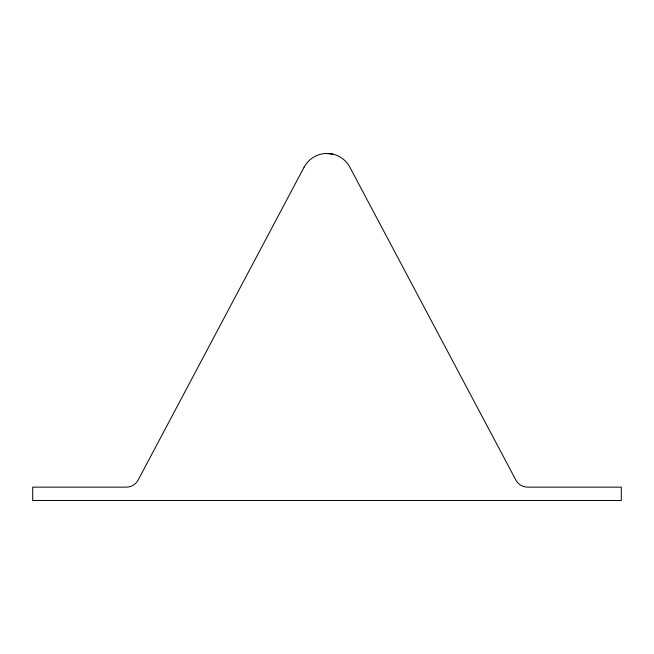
<?xml version="1.0" encoding="UTF-8"?>
<svg xmlns="http://www.w3.org/2000/svg" width="654" height="654" viewBox="0 0 654 654"><rect width="100%" height="100%" fill="white"/><g stroke="black" fill="none" stroke-linecap="round" stroke-linejoin="round"><path stroke-width="0.98" d="M326.199 153.486L332.951 154.164M304.102 167.162L137.929 480.453A13.374 13.374 0 0 1 126.345 487.14L32.7 487.14L32.7 500.514L621.3 500.514L621.3 487.14L527.655 487.14A13.374 13.374 0 0 1 516.071 480.453L349.097 165.781A25.988 25.988 0 0 0 304.102 167.162"/></g></svg>
